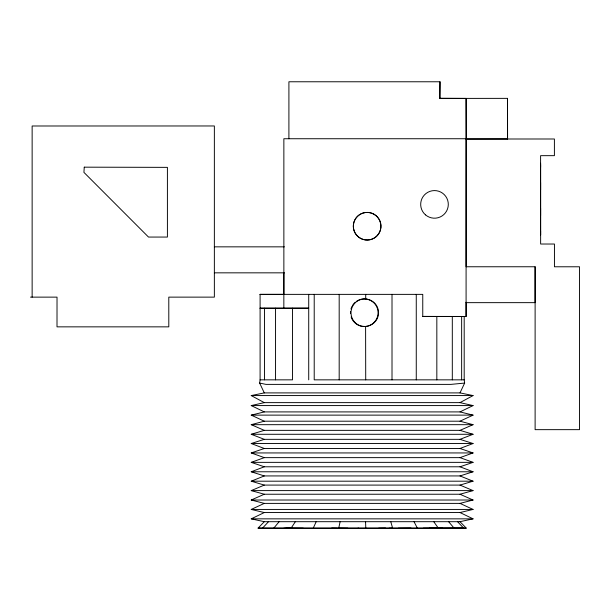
<?xml version="1.0" encoding="UTF-8"?>
<svg xmlns="http://www.w3.org/2000/svg" width="610" height="610" viewBox="0 0 610 610"><rect width="100%" height="100%" fill="white"/><g stroke="black" fill="none" stroke-linecap="round" stroke-linejoin="round"><path stroke-width="0.91" d="M32.139 297.131L32.139 125.995L214.362 125.965L214.362 297.131L168.795 297.131L168.802 326.853L57.005 326.853L57.027 297.131L30.5 297.131M283.871 272.838L283.841 308.233L260.096 308.233M288.904 138.729L288.911 81.77L440.001 81.77L439.856 98.347L440.001 81.77M308.721 294.371L308.721 379.847M436.829 379.847L436.836 316.453L422.761 316.415L422.761 294.371L260.096 294.371L283.871 294.371L283.863 138.737L466.192 138.737L466.109 98.401L440.001 98.34M452.307 379.847L452.307 316.453M461.64 379.847L461.648 316.453M460.001 448.487L473.063 452.94L460.001 457.637L264.29 457.637L251.228 452.94L264.29 448.487L460.001 448.487L473.063 443.523L460.001 439.337L264.29 439.337L251.228 434.282L264.29 430.355L460.001 430.355L473.063 424.682L460.001 421.197L264.29 421.197L251.228 415.128L264.29 411.91L460.001 411.91L473.063 405.581L460.001 402.63L264.29 402.63L251.228 395.57L264.29 392.901L460.001 392.901L464.645 383.072L464.195 379.847L464.195 316.453M466.109 98.401L507.528 98.362L507.581 138.966L466.162 139.011L466.093 266.768L535.115 266.761L535.115 429.654L579.5 429.654L579.5 266.784L554.444 266.784L554.444 244.03L540.635 244.023L540.597 155.672L554.406 155.664L554.399 138.996L466.177 139.011L466.109 98.401L439.856 98.347M540.605 230.976L540.605 234.957L540.605 163.251M540.605 215.604L540.605 208.307M540.605 189.901L540.605 182.603M540.605 167.231L540.605 164.593M365.703 299.06L365.718 294.371M264.29 392.901L259.646 383.072L260.096 379.847L260.096 294.371M340.128 521.695L338.725 528.123L347.898 528.229M313.258 528.123L316.186 521.695M291.123 528.123L295.37 521.695M273.821 528.123L279.113 521.695M262.544 528.123L268.514 521.695M291.801 528.229L258.06 528.123L264.29 521.695L460.001 521.695L473.063 518.851L460.001 512.545L264.29 512.545L251.228 509.434L264.29 503.387L460.001 503.387L473.063 500.017L460.001 494.237L264.29 494.237L251.228 490.608L264.29 485.087L460.001 485.087L473.063 481.191L460.001 475.937L264.29 475.937L251.228 471.774L264.29 466.787L460.001 466.787L473.063 462.357L460.001 457.637M460.001 402.63L473.063 395.57L460.001 392.901M264.29 521.695L251.228 518.851L264.29 512.545M460.001 421.197L473.063 415.128L460.001 411.91M264.29 503.387L251.228 500.017L264.29 494.237M264.29 485.087L251.228 481.191L264.29 475.937M460.001 439.337L473.063 434.282L460.001 430.355M264.29 466.787L251.228 462.357L264.29 457.637M264.29 448.487L251.228 443.523L264.29 439.337M460.001 475.937L473.063 471.774L460.001 466.787M460.001 494.237L473.063 490.608L460.001 485.087M264.29 430.355L251.228 424.682L264.29 421.197M460.001 512.545L473.063 509.434L460.001 503.387M264.29 411.91L251.228 405.581L264.29 402.63M365.603 326.502C370.407 326.129 374.799 323.247 377.056 318.992A13.672 13.481 90 0 0 376.347 305.206C373.648 301.172 368.928 298.763 364.071 298.93A13.824 13.755 90 0 0 361.89 326.258L365.603 326.502L365.718 379.847M357.917 528.229L358.505 528.123M389.02 528.229L392.604 528.123L390.781 521.695M378.665 528.229L385.573 528.123M398.361 528.229L411.041 528.123M423.248 528.229L438.323 528.123L433.763 521.695M438.628 528.229L466.238 528.123L460.001 521.695M429.402 528.229L463.63 528.123L457.553 521.695M283.841 308.233L308.713 308.172L260.096 308.18M214.362 246.844L284.39 246.844M214.362 272.838L284.39 272.838M466.093 302.659L535.115 302.651L535.115 266.761M436.836 316.453L466.101 316.453L466.101 302.202M260.096 379.847L292.51 379.847L292.51 308.172M464.195 379.847L314.211 379.847L314.211 294.371M464.645 383.072L450.927 384.384L265.99 384.384L259.646 383.072M251.228 395.57L473.063 395.57M251.228 405.581L473.063 405.581M251.228 415.128L473.063 415.128M251.228 424.682L473.063 424.682M251.228 434.282L473.063 434.282M251.228 443.523L473.063 443.523M251.228 452.94L473.063 452.94M251.228 462.357L473.063 462.357M251.228 471.774L473.063 471.774M251.228 481.191L473.063 481.191M251.228 490.608L473.063 490.608M251.228 500.017L473.063 500.017M251.228 509.434L473.063 509.434M251.228 518.851L473.063 518.851M258.06 528.123L466.238 528.123M283.841 528.229L442.723 528.229M422.761 316.415L466.093 316.46L466.086 138.737M285.968 528.123L303.315 528.229M331.688 528.123L337.543 528.229M448.602 521.695L454.107 528.123M414.037 521.695L417.347 528.123M365.573 521.695L365.786 528.123M507.52 98.362L507.558 138.966M416.264 294.371L416.264 379.847M392.009 294.371L392.009 379.847M339.183 294.371L339.183 379.847M275.552 308.18L275.552 379.847M264.496 308.18L264.504 379.847M356.766 301.134A13.801 13.801 0 0 1 376.469 306.25A13.801 13.801 0 0 1 369.652 325.427A13.801 13.801 0 0 1 351.139 316.971M350.483 313.426A13.801 13.801 0 0 1 350.514 311.618M350.986 308.957A13.801 13.801 0 0 1 351.978 306.433M352.412 305.648A13.801 13.801 0 0 1 355.317 302.209M365.733 212.471A13.801 13.801 0 0 1 379.87 231.564A13.801 13.801 0 0 1 356.331 234.774A13.801 13.801 0 0 1 364.841 212.593M84.256 167.171L83.928 172.378L148.504 237.061L167.415 237.061L167.407 167.361L84.256 167.171M359.13 237.496A13.801 13.801 0 0 0 380.861 227.53A13.801 13.801 0 0 0 361.364 213.691A13.801 13.801 0 0 0 359.13 237.496M425.521 214.88A13.801 13.801 0 0 0 448.068 206.912A13.801 13.801 0 0 0 429.897 191.372A13.801 13.801 0 0 0 425.521 214.88"/></g></svg>
